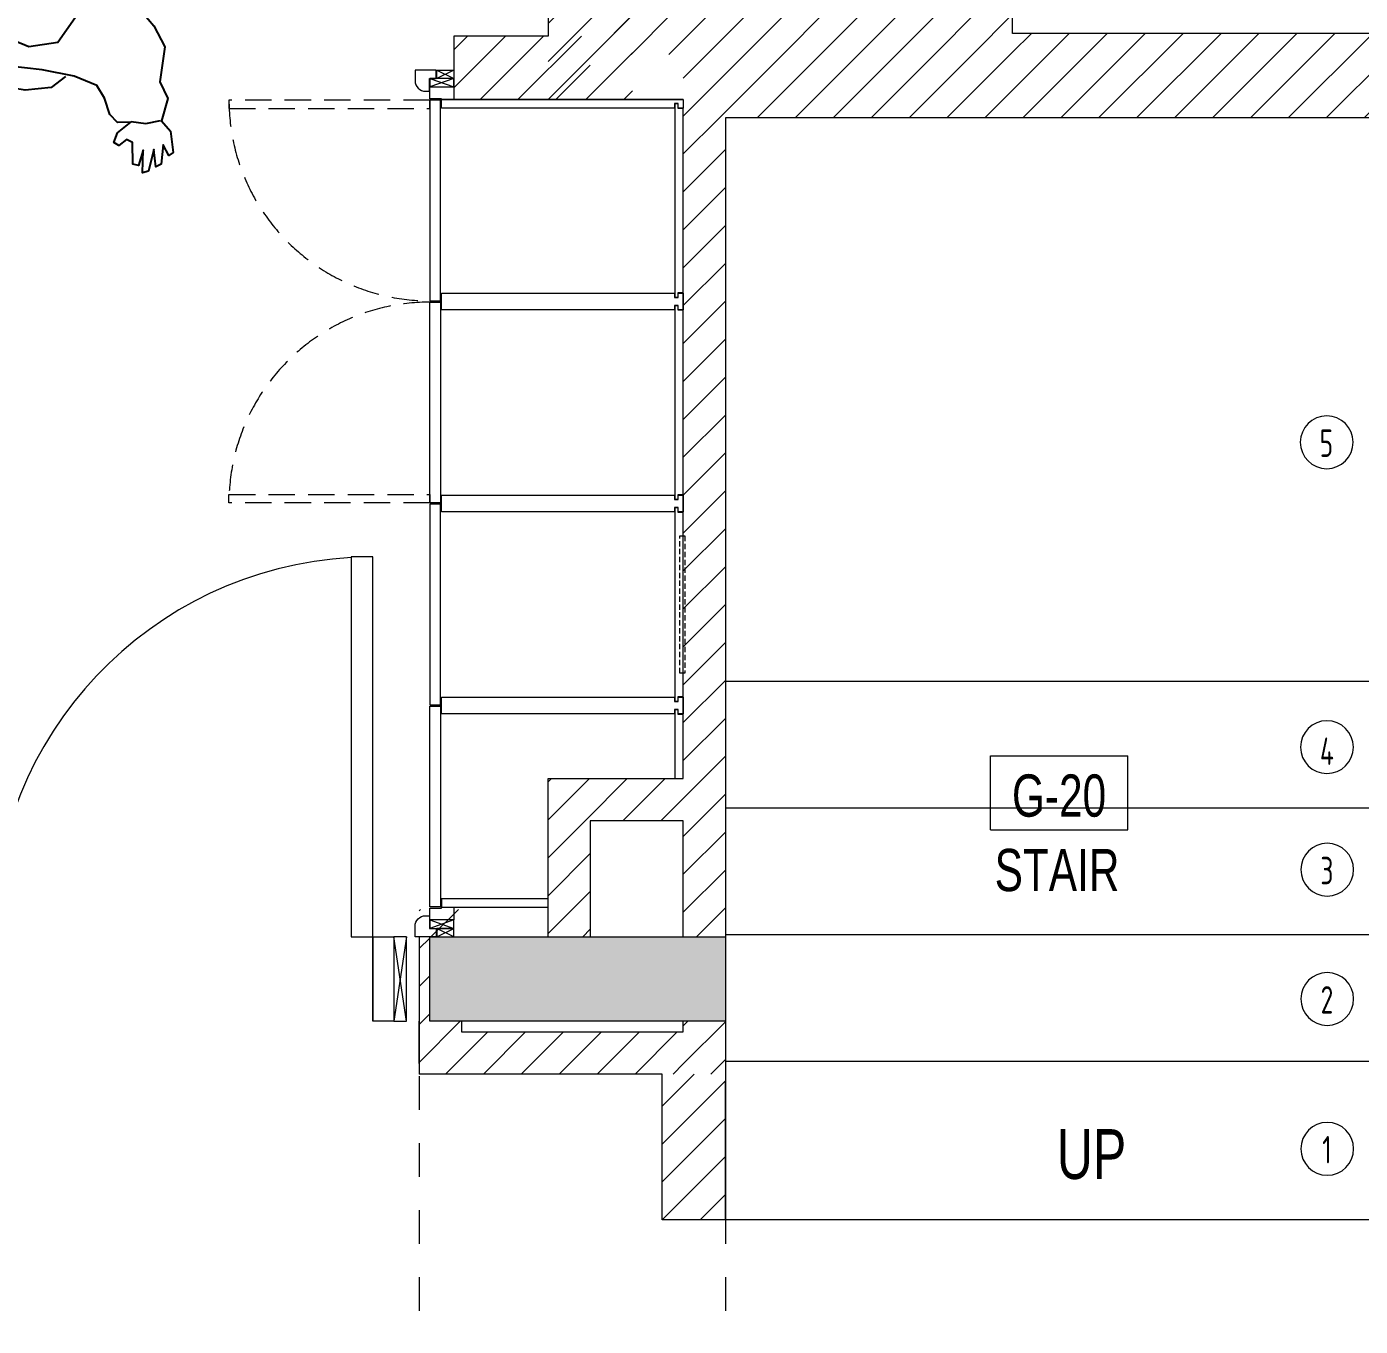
# Model space of a CAD drawing. Header units: millimetres. Extents: x -18512 to 101824, y -95768 to 52898.
# Drawn here: x 14554 to 17711, y -56580 to -53502 of the extents above; entities that cross this region are included whole.
import ezdxf

# ---------------------------------------------------------------- set-up
doc = ezdxf.new("R2010")
doc.units = ezdxf.units.MM
doc.header["$LTSCALE"] = 25
for name, pattern in [('( Dashed )', [0.75, 0.5, -0.25]), ('Dash', [6.35, 3.175, -3.175]), ('DASHED', [0.75, 0.5, -0.25])]:
    doc.linetypes.add(name, pattern=pattern)
doc.layers.get('0').update_dxf_attribs({"color": 254, "lineweight": 0})
for name, color, linetype, lineweight in [('_FW_FUR_FIXED', 62, 'Continuous', 0), ('A-ANNO-NOTE', 2, 'Continuous', 9), ('A-ANNO-TEXT', 2, 'Continuous', 9), ('A-AREA-IDEN', 2, 'Continuous', 9), ('A-DOOR', 31, 'Continuous', 18), ('A-FLOR-OTLN', 6, 'Continuous', 18), ('Archi-frame', 253, 'Continuous', 9), ('hatch', 252, 'Continuous', 0), ('I-WALL', 2, 'Continuous', 9), ('S-COLS', 6, 'Continuous', 9)]:
    doc.layers.add(name, color=color, linetype=linetype, lineweight=lineweight)
doc.layers.add('AR WALL HATCH', color=8, linetype='Continuous')
doc.layers.add('WD-PEOPLE', color=8, linetype='Continuous')
doc.styles.add('Arial Narrow_1', font='fi_9001f.ttf', dxfattribs={"width": 0.75, "height": 235.987842})
doc.styles.add('Arial Narrow_3', font='fi_9001f.ttf', dxfattribs={"width": 0.75, "height": 117.993921})
doc.styles.add('Arial Narrow_4', font='fi_9001f.ttf', dxfattribs={"width": 0.75, "height": 147.492401})
pattern_1 = [(45, (15109.02, 35539.32), (-44.90128, 44.90128), [])]

# ---------------------------------------------------------------- blocks, each defined once
blk = doc.blocks.new('M_NAGA Room Tag - Room Tag-1756429-GROUND FLOOR PLAN')
at = {"layer": 'A-AREA-IDEN'}
for p, q in [((-3.25, 1.75), (-3.25, -1.75)), ((-3.25, 1.75), (3.25, 1.75)), ((3.25, 1.75), (3.25, -1.75)), ((-3.25, -1.75), (3.25, -1.75))]:
    blk.add_line(p, q, dxfattribs=at)
blk = doc.blocks.new('M_CIRCLE-2 - M_SECTION-8340926-STAIR _ FIRST FLOOR')
at = {"layer": 'A-ANNO-NOTE'}
blk.add_circle((0, 0), 2.5, dxfattribs=at)
blk = doc.blocks.new('E  Naga_Single-Panel2 - NAGA-Bedroom Door _WD05_-8650197-GROUND FLOOR PLAN')
at = {"layer": 'A-DOOR', "lineweight": 18}
for p, q in [((450, 1000.2), (399, 1000.2)), ((399, 1000.2), (399, 100)), ((450, 100), (450, 1000.2)), ((-450, 100), (-500, 100)), ((-450, -100), (-450, 100)), ((399, 100), (450, 100)), ((450, -100), (450, 100)), ((450, 100), (500, 100)), ((450, 100), (450, -100)), ((-450, -100), (-500, -100)), ((500, -100), (450, -100))]:
    blk.add_line(p, q, dxfattribs=at)
at = {"layer": 'A-DOOR'}
blk.add_arc((450, 100), 900, 93.2485, 180, dxfattribs=at)
blk = doc.blocks.new('A$C777636C6')
for points in [[(0.2125, 0.6175), (0.2142, 0.6672), (0.2039, 0.6878), (0.1799, 0.693), (0.1577, 0.6775), (0.1474, 0.6415)], [(0.3599, 0.3036), (0.4062, 0.3122), (0.4524, 0.3431), (0.5159, 0.3945), (0.5433, 0.4288), (0.5467, 0.494), (0.5673, 0.5214), (0.5638, 0.5643), (0.5844, 0.5798), (0.5964, 0.6175), (0.5896, 0.6244), (0.5758, 0.6072), (0.5793, 0.6432), (0.5707, 0.6501), (0.5604, 0.6192), (0.5587, 0.6604), (0.5484, 0.6655), (0.5416, 0.6244), (0.5381, 0.6535), (0.5279, 0.6535), (0.5193, 0.6141), (0.5073, 0.6106), (0.4953, 0.6244), (0.485, 0.6209), (0.4884, 0.6021), (0.509, 0.578), (0.485, 0.5832), (0.4679, 0.5712), (0.4524, 0.5437), (0.4336, 0.5232), (0.389, 0.5146), (0.3291, 0.5146), (0.2297, 0.5232), (0.1748, 0.5163), (0.1097, 0.4648), (0.048, 0.3894), (0.0514, 0.4031), (0.0137, 0.3911), (0, 0.3413), (0.0171, 0.2642), (0.0308, 0.2041), (0.0137, 0.1578), (0.0051, 0.1149), (0.0171, 0.1046), (0.0223, 0.1269), (0.0257, 0.0909), (0.0377, 0.0875), (0.0394, 0.0995), (0.0428, 0.0738), (0.0566, 0.0703), (0.0617, 0.0926), (0.0668, 0.0686), (0.0771, 0.0686), (0.0857, 0.1441), (0.096, 0.1338), (0.1131, 0.1132), (0.1251, 0.1218), (0.1097, 0.1647), (0.0805, 0.1938), (0.0823, 0.2127), (0.0908, 0.271), (0.1388, 0.271), (0.1988, 0.2607), (0.2683, 0.2547)], [(0.2279, 0.5643), (0.2177, 0.6038), (0.1988, 0.6347), (0.1782, 0.6587), (0.1525, 0.6432), (0.1371, 0.6055), (0.1337, 0.5455), (0.1234, 0.4786)], [(0.509, 0.5763), (0.5364, 0.5746), (0.5621, 0.5643)], [(0.3736, 0.518), (0.3513, 0.5437), (0.3051, 0.5575), (0.2588, 0.5592), (0.2245, 0.5643), (0.1868, 0.5643), (0.1662, 0.5386)], [(0.36, 0.3268), (0.3445, 0.3053), (0.3291, 0.3036), (0.3205, 0.3122), (0.3188, 0.3322), (0.3153, 0.3036), (0.3068, 0.2847), (0.2913, 0.2796), (0.2725, 0.2847), (0.2451, 0.2933), (0.2211, 0.3036), (0.2108, 0.3225)], [(0.3018, 0.2471), (0.3085, 0.2453), (0.3256, 0.2075), (0.3445, 0.1647), (0.365, 0.1424), (0.3805, 0.1286), (0.401, 0.1372), (0.413, 0.1664), (0.4319, 0.199), (0.4353, 0.247), (0.4302, 0.2624), (0.4319, 0.2779), (0.4387, 0.331)], [(0.0925, 0.271), (0.0634, 0.2779), (0.0411, 0.3139)], [(0.0291, 0.2093), (0.0463, 0.1955), (0.0754, 0.1938)], [(0.425, 0.1818), (0.4439, 0.072), (0.4353, 0.0326), (0.4113, 0), (0.3805, 0), (0.365, 0.0292), (0.3599, 0.0635), (0.3616, 0.1012), (0.3548, 0.1458)]]:
    blk.add_lwpolyline(points)
blk.add_lwpolyline([(0.2879, 0.2412), (0.297, 0.2498), (0.3021, 0.2659), (0.3399, 0.2819), (0.3616, 0.3225), (0.3702, 0.3671), (0.3702, 0.4082), (0.3472, 0.4592), (0.2964, 0.4775), (0.2343, 0.4654), (0.212, 0.4328), (0.2039, 0.3739), (0.2108, 0.3087), (0.2285, 0.2756), (0.2576, 0.2688), (0.2684, 0.2648), (0.2765, 0.2476)], close=True)

msp = doc.modelspace()

# ---------------------------------------------------------------- hatches: boundary and pattern name
at = {"layer": 'AR WALL HATCH', "lineweight": 5, "ltscale": 25}
h = msp.add_hatch(dxfattribs=at)
h.set_pattern_fill('ANSI31', color=256, scale=20, style=0)
h.set_pattern_definition(pattern_1)
h.paths.add_polyline_path([(15788.1, -52432.4), (15988.1, -52432.4), (15988.1, -50642.4), (15788.1, -50642.4)])
h.paths.add_polyline_path([(15988.1, -53392.4), (15788.1, -53392.4), (15788.1, -53674.4), (15988.1, -53674.4)])
h = msp.add_hatch(dxfattribs=at)
h.set_pattern_fill('ANSI31', color=256, scale=20, style=0)
h.set_pattern_definition(pattern_1)
h.paths.add_polyline_path([(15888.1, -53567.4), (15888.1, -53467.4), (16888.1, -53467.4), (16888.1, -53567.4)])
h = msp.add_hatch(dxfattribs=at)
h.set_pattern_fill('ANSI31', color=256, scale=20, style=0)
h.set_pattern_definition(pattern_1)
h.paths.add_polyline_path([(20263.4, -53517.4), (20263.4, -53567.4), (20462.8, -53567.4), (20462.8, -53717.4), (16108.1, -53717.4), (16108.1, -53567.4), (16888.1, -53567.4), (16888.1, -53517.4), (19256.7, -53517.4)])
h = msp.add_hatch(dxfattribs=at)
h.set_pattern_fill('ANSI31', color=256, scale=20, style=0)
h.set_pattern_definition([(45, (14736.106, 35596.39), (-44.90128, 44.90128), [])])
h.paths.add_polyline_path([(15565.1, -53674.4), (15565.1, -53524.4), (15888.1, -53524.4), (15888.1, -53674.4)])
h = msp.add_hatch(dxfattribs=at)
h.set_pattern_fill('ANSI31', color=256, scale=20, style=0)
h.set_pattern_definition(pattern_1)
h.paths.add_polyline_path([(16208.1, -53717.4), (16208.1, -55282.4), (16108.1, -55282.4), (16108.1, -53717.4), (16149, -53717.4)], flags=0)
h = msp.add_hatch(dxfattribs=at)
h.set_pattern_fill('ANSI31', color=256, scale=20, style=0)
h.set_pattern_definition(pattern_1)
h.paths.add_polyline_path([(16208.1, -55282.4), (16208.1, -55382.4), (15788.1, -55382.4), (15788.1, -55282.4), (16149, -55282.4)], flags=0)
h = msp.add_hatch(dxfattribs=at)
h.set_pattern_fill('ANSI31', color=256, scale=20, style=0)
h.set_pattern_definition(pattern_1)
h.paths.add_polyline_path([(15788.1, -55382.4), (15888.1, -55382.4), (15888.1, -55657.4), (15788.1, -55657.4), (15788.1, -55595.6)], flags=0)
h = msp.add_hatch(dxfattribs=at)
h.set_pattern_fill('ANSI31', color=256, scale=20, style=0)
h.set_pattern_definition(pattern_1)
h.paths.add_polyline_path([(16149, -55382.4), (16208.1, -55382.4), (16208.1, -55657.4), (16108.1, -55657.4), (16108.1, -55382.4)], flags=0)
h.paths.add_polyline_path([(16113.1, -55857.4), (16208.1, -55857.4), (16208.1, -55982.4), (16108.1, -55982.4), (16108.1, -55857.4)], flags=0)
h = msp.add_hatch(dxfattribs=at)
h.set_pattern_fill('ANSI31', color=256, scale=20, style=0)
h.set_pattern_definition(pattern_1)
h.paths.add_polyline_path([(15583.1, -55592.6), (15583.1, -55657.4), (15508.1, -55657.4), (15508.1, -55857.4), (15583.1, -55857.4), (15583.1, -55982.4), (15483.1, -55982.4), (15483.1, -55592.6)])
h = msp.add_hatch(dxfattribs=at)
h.set_pattern_fill('ANSI31', color=256, scale=20, style=0)
h.set_pattern_definition(pattern_1)
h.paths.add_polyline_path([(15583.1, -55882.4), (16108.1, -55882.4), (16108.1, -55982.4), (15583.1, -55982.4)], flags=0)
h = msp.add_hatch(dxfattribs=at)
h.set_pattern_fill('ANSI31', color=256, scale=20, style=0)
h.set_pattern_definition([(45, (9559.02, 34429.324), (-44.90128, 44.90128), [])])
h.paths.add_polyline_path([(16208.1, -55982.4), (16208.1, -56327.4), (16159.1, -56327.4), (16122, -56327.4), (16058.1, -56327.4), (16058.1, -55982.4)])
at = {"layer": 'S-COLS'}
msp.add_hatch(color=252, dxfattribs=at).paths.add_polyline_path([(15508.1, -55657.4), (16208.1, -55657.4), (16208.1, -55857.4), (15508.1, -55857.4)], flags=0)

# ---------------------------------------------------------------- linework, layer by layer
at = {"layer": '_FW_FUR_FIXED'}
for p, q in [((15565.1, -53604.4), (15525.1, -53624.4)), ((15525.1, -53604.4), (15565.1, -53624.4)), ((15565.1, -53624.4), (15508.1, -53644.4)), ((15508.1, -53624.4), (15565.1, -53644.4)), ((15565.1, -55617.4), (15508.1, -55637.4)), ((15508.1, -55617.4), (15565.1, -55637.4)), ((15565.1, -55657.4), (15525.1, -55637.4)), ((15525.1, -55657.4), (15565.1, -55637.4))]:
    msp.add_line(p, q, dxfattribs=at)
for points in [[(15523.1, -53624.4), (15523.1, -53604.4), (15473.1, -53604.4), (15473.1, -53629.4, 0.414214), (15498.1, -53654.4), (15507.1, -53654.4), (15507.1, -53624.4)], [(15523.1, -55637.4), (15523.1, -55657.4), (15473.1, -55657.4), (15473.1, -55632.4, -0.414214), (15498.1, -55607.4), (15507.1, -55607.4), (15507.1, -55637.4)]]:
    msp.add_lwpolyline(points, format="xyb", close=True, dxfattribs=at)
for points in [[(15525.1, -53604.4), (15565.1, -53604.4), (15565.1, -53624.4), (15525.1, -53624.4), (15525.1, -53604.4)], [(15508.1, -53624.4), (15508.1, -53644.4), (15565.1, -53644.4), (15565.1, -53624.4)], [(15536.1, -53672.4), (15508.1, -53672.4), (15508.1, -53644.4), (15565.1, -53644.4), (15565.1, -53672.4), (15565.1, -53674.4), (15536.1, -53674.4)], [(15508.1, -53675.4), (15508.1, -54150.9), (15533.1, -54150.9), (15533.1, -53675.4)], [(15508.1, -53675.4), (15508.1, -54150.9), (15533.1, -54150.9), (15533.1, -53675.4)], [(16108.1, -53674.4), (16108.1, -53694.4), (16096.3, -53694.4), (16096.3, -53683.9), (16087.8, -53683.9), (16087.8, -53694.4), (15536.1, -53694.4), (15536.1, -53674.4)], [(16088.1, -53684.4), (16088.1, -54142.4), (16096.1, -54142.4), (16096.1, -54131.4), (16108.1, -54131.4), (16108.1, -53695.4), (16096.1, -53695.4), (16096.1, -53684.4)], [(15508.1, -54629.4), (15508.1, -54153.9), (15533.1, -54153.9), (15533.1, -54629.4)], [(15508.1, -54629.4), (15508.1, -54153.9), (15533.1, -54153.9), (15533.1, -54629.4)], [(16108.1, -54132.4), (16108.1, -54172.4), (16096.3, -54172.4), (16096.3, -54161.9), (16087.8, -54161.9), (16087.8, -54172.4), (15536.1, -54172.4), (15536.1, -54132.4), (16087.8, -54132.4), (16087.8, -54142.9), (16096.3, -54142.9), (16096.3, -54132.4)], [(16088.1, -54162.4), (16088.1, -54620.9), (16096.1, -54620.9), (16096.1, -54609.9), (16108.1, -54609.9), (16108.1, -54173.4), (16096.1, -54173.4), (16096.1, -54162.4)], [(16108.1, -54610.9), (16108.1, -54650.9), (16096.3, -54650.9), (16096.3, -54640.4), (16087.8, -54640.4), (16087.8, -54650.9), (15536.1, -54650.9), (15536.1, -54610.9), (16087.8, -54610.9), (16087.8, -54621.4), (16096.3, -54621.4), (16096.3, -54610.9)], [(15508.1, -54632.4), (15508.1, -55107.9), (15533.1, -55107.9), (15533.1, -54632.4)], [(16088.1, -54640.9), (16088.1, -55099.4), (16096.1, -55099.4), (16096.1, -55088.4), (16108.1, -55088.4), (16108.1, -54651.9), (16096.1, -54651.9), (16096.1, -54640.9)], [(16108.1, -55089.4), (16108.1, -55129.4), (16096.3, -55129.4), (16096.3, -55118.9), (16087.8, -55118.9), (16087.8, -55129.4), (15536.1, -55129.4), (15536.1, -55089.4), (16087.8, -55089.4), (16087.8, -55099.9), (16096.3, -55099.9), (16096.3, -55089.4)], [(15508.1, -55586.4), (15508.1, -55110.9), (15533.1, -55110.9), (15533.1, -55586.4)], [(15565.1, -55587.4), (15565.1, -55617.4), (15508.1, -55617.4), (15508.1, -55589.4), (15536.1, -55589.4), (15536.1, -55587.4)], [(15508.1, -55617.4), (15508.1, -55637.4), (15565.1, -55637.4), (15565.1, -55617.4)], [(15525.1, -55657.4), (15565.1, -55657.4), (15565.1, -55637.4), (15525.1, -55637.4), (15525.1, -55657.4)]]:
    msp.add_lwpolyline(points, close=True, dxfattribs=at)
at = {"layer": '_FW_FUR_FIXED', "color": 9, "linetype": 'DASHED', "ltscale": 5}
for points in [[(15032.6, -53695.4), (15508.1, -53695.4), (15508.1, -53675.4), (15032.6, -53675.4)], [(15032.6, -54609.4), (15508.1, -54609.4), (15508.1, -54629.4), (15032.6, -54629.4)]]:
    msp.add_lwpolyline(points, close=True, dxfattribs=at)
at = {"layer": '_FW_FUR_FIXED', "color": 8, "linetype": '( Dashed )'}
msp.add_lwpolyline([(16100.1, -54707.9), (16112.1, -54707.9), (16112.1, -55032.4), (16100.1, -55032.4)], close=True, dxfattribs=at)
at = {"layer": '_FW_FUR_FIXED'}
for points in [[(16108.1, -55282.4), (16108.1, -55130.4), (16096.1, -55130.4), (16096.1, -55119.4), (16088.1, -55119.4), (16088.1, -55282.4)], [(15788.1, -55567.4), (15536.1, -55567.4), (15536.1, -55587.4), (15788.1, -55587.4)]]:
    msp.add_lwpolyline(points, dxfattribs=at)
at = {"layer": '_FW_FUR_FIXED', "color": 9, "linetype": 'DASHED', "ltscale": 5}
for centre, start, end in [((15508.1, -53675.4), 180, 270), ((15508.1, -54629.4), 90, 180)]:
    msp.add_arc(centre, 475.5, start, end, dxfattribs=at)
at = {"layer": 'A-FLOR-OTLN'}
for p, q in [((17748.1, -55052.4), (16208.1, -55052.4)), ((17748.1, -55352.4), (16208.1, -55352.4)), ((17748.1, -55652.4), (16208.1, -55652.4)), ((17748.1, -55952.4), (16208.1, -55952.4)), ((16208.1, -56327.4), (16208.1, -56002.4)), ((17748.1, -56327.4, 0), (16208.1, -56327.4))]:
    msp.add_line(p, q, dxfattribs=at)
at = {"layer": 'Archi-frame', "color": 252}
msp.add_lwpolyline([(15453.1, -55857.4), (15453.1, -55657.4), (15423.1, -55657.4), (15423.1, -55857.4)], close=True, dxfattribs=at)
for points in [[(15453.1, -55657.4), (15423.1, -55857.4)], [(15453.1, -55857.4), (15423.1, -55657.4)]]:
    msp.add_lwpolyline(points, dxfattribs=at)
at = {"layer": 'hatch', "linetype": 'Dash', "lineweight": 9}
for p, q in [((15483.1, -55987.4), (15483.1, -57777.4)), ((16208.1, -55987.4), (16208.1, -57777.4))]:
    msp.add_line(p, q, dxfattribs=at)
at = {"layer": 'I-WALL'}
for p, q in [((15788.1, -53392.4), (15788.1, -53524.4)), ((16888.1, -53517.4), (16888.1, -53467.4)), ((20263.4, -53517.4), (16888.1, -53517.4)), ((15788.1, -53524.4), (15565.1, -53524.4)), ((15565.1, -53524.4), (15565.1, -53674.4)), ((16108.1, -53674.4), (15565.1, -53674.4)), ((16108.1, -55282.4), (16108.1, -53717.4)), ((16208.1, -53717.4), (16208.1, -56327.4)), ((20368.1, -53717.4), (16208.1, -53717.4)), ((15788.1, -55282.4), (16108.1, -55282.4)), ((15788.1, -55657.4), (15788.1, -55282.4)), ((16108.1, -55382.4), (15888.1, -55382.4)), ((15888.1, -55382.4), (15888.1, -55657.4)), ((16108.1, -55657.4), (16108.1, -55382.4)), ((15483.1, -55657.4), (15483.1, -55982.4)), ((15483.1, -55957.4), (15483.1, -55857.4)), ((15583.1, -55857.4), (15583.1, -55882.4)), ((16108.1, -55882.4), (16108.1, -55857.4)), ((15583.1, -55882.4), (16108.1, -55882.4)), ((16058.1, -55982.4), (15483.1, -55982.4)), ((16058.1, -56327.4), (16058.1, -55982.4)), ((16208.1, -56327.4), (16058.1, -56327.4))]:
    msp.add_line(p, q, dxfattribs=at)
at = {"layer": 'S-COLS', "color": 8}
for p, q in [((15508.1, -55857.4), (15508.1, -55657.4)), ((15508.1, -55657.4), (16208.1, -55657.4)), ((16208.1, -55657.4), (16208.1, -55857.4)), ((16208.1, -55857.4), (15508.1, -55857.4))]:
    msp.add_line(p, q, dxfattribs=at)

# ---------------------------------------------------------------- block references
at = {"layer": 'A-AREA-IDEN', "lineweight": 18, "xscale": -49.99999999999998, "yscale": 49.99999999999998, "zscale": 49.99999999999998, "rotation": 180}
msp.add_blockref('M_NAGA Room Tag - Room Tag-1756429-GROUND FLOOR PLAN', (16998.4, -55316), dxfattribs=at)
at = {"layer": 'A-DOOR'}
msp.add_blockref('E  Naga_Single-Panel2 - NAGA-Bedroom Door _WD05_-8650197-GROUND FLOOR PLAN', (14923.1, -55757.4), dxfattribs=at)
at = {"layer": 'hatch', "linetype": 'Dash', "lineweight": 9, "extrusion": (0, 0, -1), "xscale": 25, "yscale": 25, "zscale": -25, "rotation": 180}
for p in [(-17631.7, -54486), (-17632.3, -55208), (-17633, -55498.2), (-17633, -55804.5), (-17633, -56159.4)]:
    msp.add_blockref('M_CIRCLE-2 - M_SECTION-8340926-STAIR _ FIRST FLOOR', p, dxfattribs=at)
at = {"layer": 'WD-PEOPLE', "xscale": -1278.142310049473, "yscale": 1278.142310049473, "zscale": 1278.142310049473, "rotation": 168.773356987322}
msp.add_blockref('A$C777636C6', (14306.1, -52876.8), dxfattribs=at)

# ---------------------------------------------------------------- texts
at = {"layer": 'A-ANNO-TEXT', "color": 7, "insert": (16992.7, -56232.4), "char_height": 117.99, "width": 164.16, "attachment_point": 7, "line_spacing_factor": 0.968573, "style": 'Arial Narrow_3'}
msp.add_mtext('UP', dxfattribs=at)
at = {"layer": 'A-AREA-IDEN', "lineweight": 18, "char_height": 100, "width": 747, "attachment_point": 8, "line_spacing_factor": 0.968573, "style": 'Arial Narrow_4'}
for s, insert in [('G-20', (16998, -55374.1)), ('STAIR', (16993.2, -55550.5))]:
    msp.add_mtext(s, dxfattribs=dict(at, insert=insert))
at = {"layer": 'hatch', "linetype": 'Dash', "lineweight": 9, "char_height": 65, "width": 33.12, "attachment_point": 8, "line_spacing_factor": 0.968573, "style": 'Arial Narrow_1'}
for s, insert in [('{\\Fisocp2|c0;5}', (17630.9, -54520.6)), ('{\\Fisocp2|c0;4}', (17632.2, -55250.2)), ('{\\Fisocp2|c0;3}', (17632.2, -55532.9)), ('{\\Fisocp2|c0;2}', (17632.2, -55839.1)), ('{\\Fisocp2|c0;1}', (17632.2, -56194.1))]:
    msp.add_mtext(s, dxfattribs=dict(at, insert=insert))

doc.saveas('drawing.dxf')
